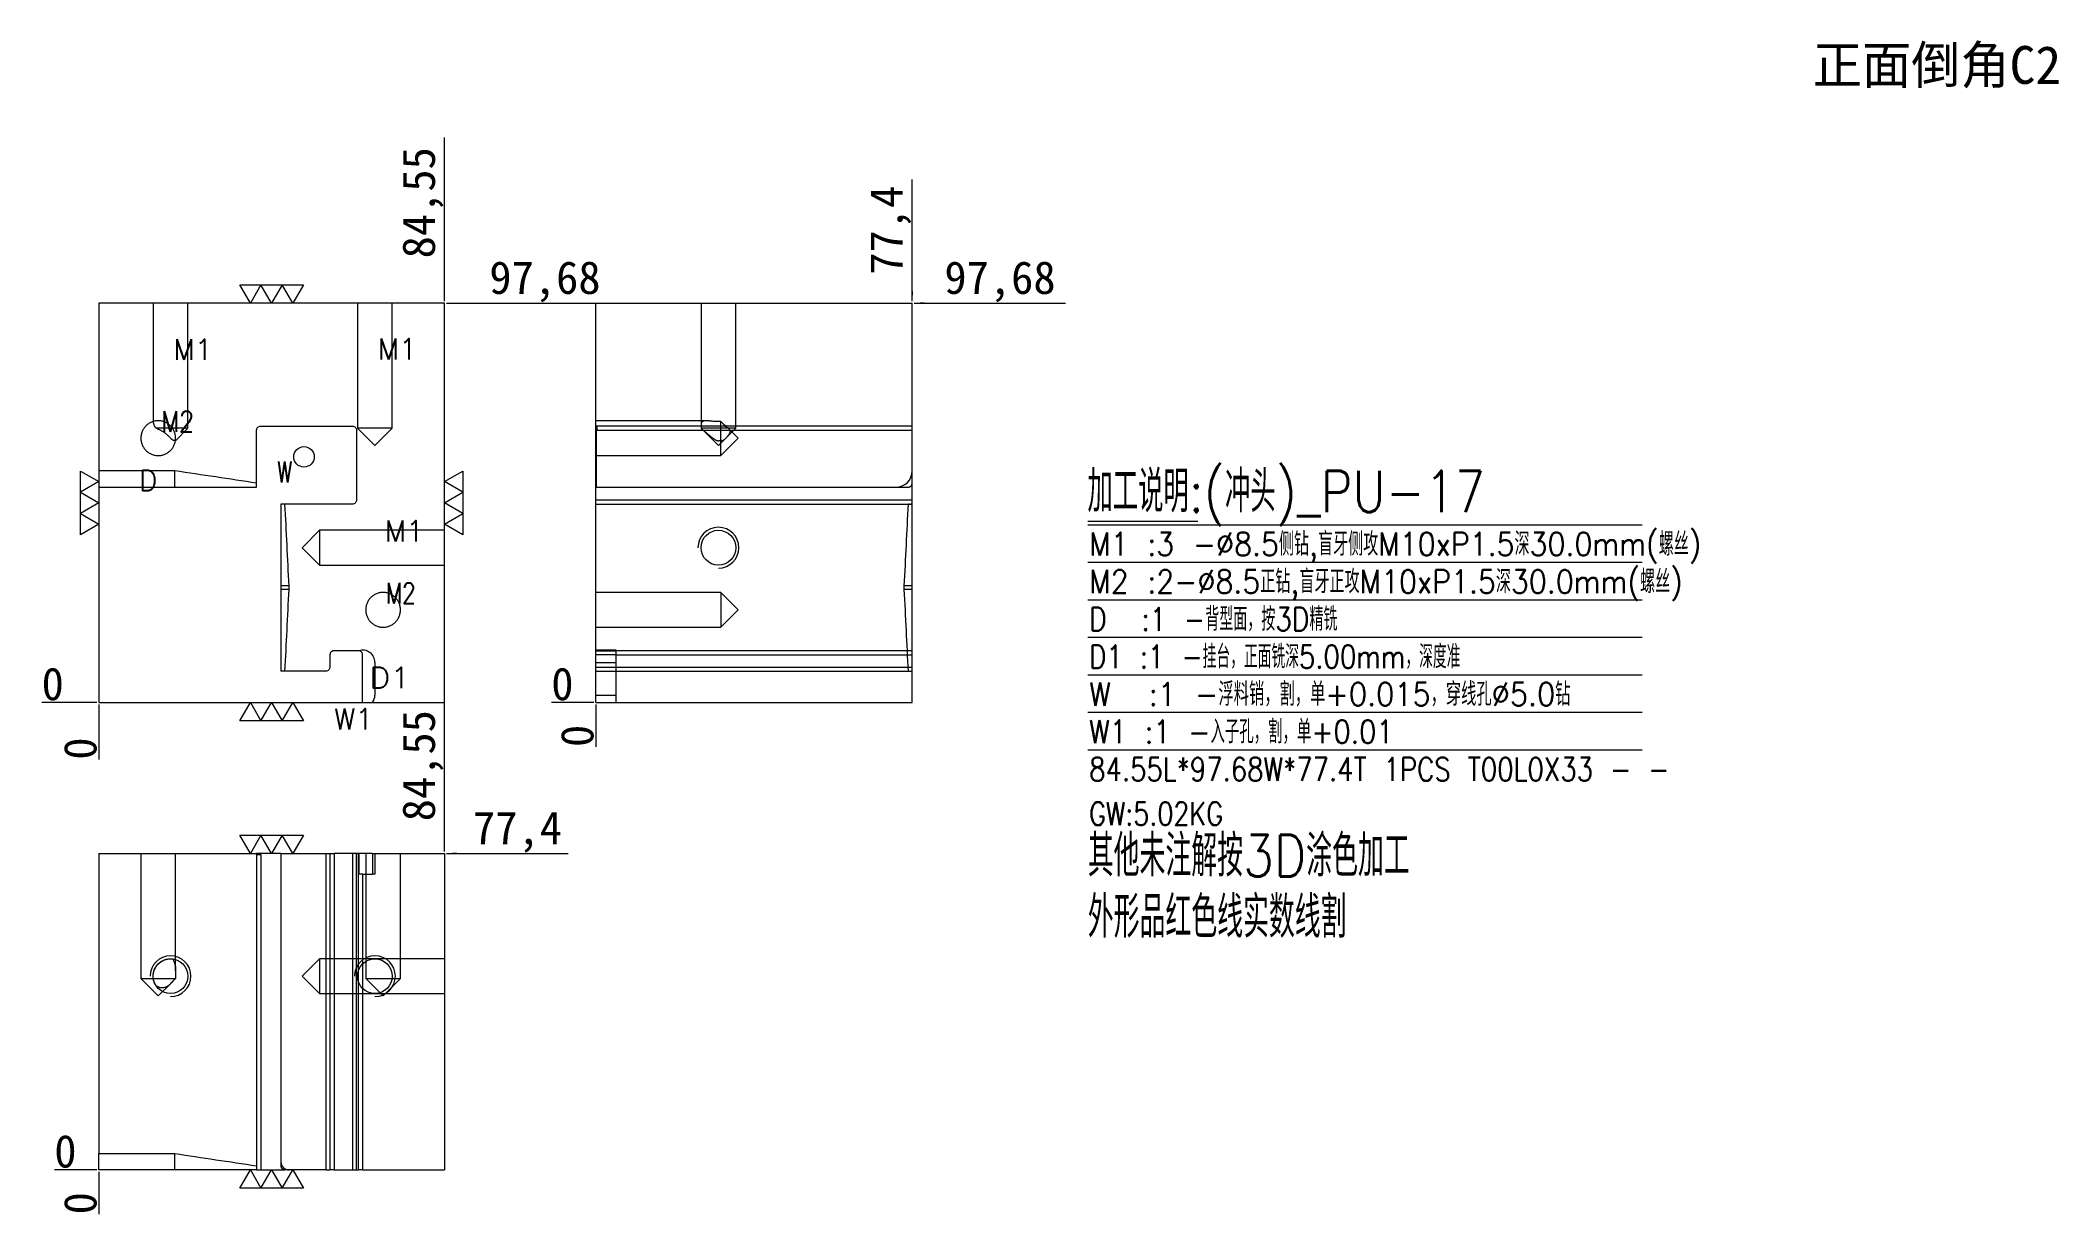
# Model space of a CAD drawing. Header units: millimetres. Extents: x 19924 to 20417, y 54657 to 54944.
import ezdxf
from ezdxf.enums import TextEntityAlignment as Align

# ---------------------------------------------------------------- set-up
doc = ezdxf.new("R2010")
doc.units = ezdxf.units.MM
doc.linetypes.add('DASHED', pattern=[0])
for name, color, linetype in [('dim', 4, 'Continuous'), ('PUNCH', 2, 'Continuous'), ('PUNCH_W', 1, 'Continuous')]:
    doc.layers.add(name, color=color, linetype=linetype)
doc.styles.add('_PUG_ERP', font='txt')
doc.styles.add('chinesef_fs', font='txt.shx', dxfattribs={"bigfont": 'gbcbig.shx'})
doc.dimstyles.new('_PUG_ERP', dxfattribs={"dimtxt": 8, "dimasz": 1.5, "dimexe": 0.5, "dimexo": 0.5, "dimgap": 0.5, "dimtad": 1, "dimtxsty": '_PUG_ERP', "dimblk": 'CLOSEDBLANK', "dimcen": 0, "dimclrd": 4, "dimclre": 4, "dimclrt": 3, "dimazin": 3, "dimtfac": 1, "dimtmove": 0, "dimatfit": 3, "dimldrblk": 'CLOSEDBLANK', "dimlwd": 9, "dimlwe": 9})

# ---------------------------------------------------------------- blocks, each defined once
blk = doc.blocks.new('*D733')
at = {"layer": 'Defpoints', "color": 0}
for p in [(20022.5, 54880.13), (20030.6, 54880.13), (19937.95, 54782.45)]:
    blk.add_point(p, dxfattribs=at)
at = {"layer": 'dim', "color": 4, "lineweight": 9}
for p, q in [((20023, 54880.13), (20025.5, 54880.13)), ((20025.5, 54880.13), (20027.6, 54880.13)), ((20027.6, 54880.13), (20063.1, 54880.13))]:
    blk.add_line(p, q, dxfattribs=at)
at = {"layer": 'dim', "color": 3, "lineweight": 13, "insert": (20047.1, 54885.39), "char_height": 8, "attachment_point": 5, "style": '_PUG_ERP'}
blk.add_mtext('97,68', dxfattribs=at)
blk = doc.blocks.new('_ClosedBlank')
blk = doc.blocks.new('*D734')
at = {"layer": 'Defpoints', "color": 0}
for p in [(19929.85, 54782.45), (19937.95, 54782.45), (19937.95, 54782.45)]:
    blk.add_point(p, dxfattribs=at)
at = {"layer": 'dim', "color": 4, "lineweight": 9}
blk.add_line((19937.45, 54782.45), (19924.01, 54782.45), dxfattribs=at)
at = {"layer": 'dim', "color": 3, "lineweight": 13, "insert": (19926.68, 54786.95), "char_height": 8, "attachment_point": 5, "style": '_PUG_ERP'}
blk.add_mtext('0', dxfattribs=at)
blk = doc.blocks.new('*D735')
at = {"layer": 'Defpoints', "color": 0}
for p in [(19937.95, 54782.45), (19937.95, 54782.45), (19937.95, 54774.35)]:
    blk.add_point(p, dxfattribs=at)
at = {"layer": 'dim', "color": 4, "lineweight": 9}
blk.add_line((19937.95, 54781.95), (19937.95, 54768.51), dxfattribs=at)
at = {"layer": 'dim', "color": 3, "lineweight": 13, "insert": (19933.45, 54771.18), "char_height": 8, "attachment_point": 5, "rotation": 90, "style": '_PUG_ERP'}
blk.add_mtext('0', dxfattribs=at)
blk = doc.blocks.new('*D736')
at = {"layer": 'Defpoints', "color": 0}
for p in [(20022.5, 54888.23), (20022.5, 54880.13), (19937.95, 54782.45)]:
    blk.add_point(p, dxfattribs=at)
at = {"layer": 'dim', "color": 4, "lineweight": 9}
blk.add_line((20022.5, 54880.63), (20022.5, 54920.73), dxfattribs=at)
at = {"layer": 'dim', "color": 3, "lineweight": 13, "insert": (20017.23, 54904.73), "char_height": 8, "attachment_point": 5, "rotation": 90, "style": '_PUG_ERP'}
blk.add_mtext('84,55', dxfattribs=at)
blk = doc.blocks.new('*D737')
at = {"layer": 'Defpoints', "color": 0}
for p in [(20022.5, 54745.48), (20027.5, 54745.48), (19937.95, 54668.08)]:
    blk.add_point(p, dxfattribs=at)
at = {"layer": 'dim', "color": 4, "lineweight": 9}
for p, q in [((20023, 54745.48), (20025.5, 54745.48)), ((20025.5, 54745.48), (20024.5, 54745.48)), ((20024.5, 54745.48), (20052.76, 54745.48))]:
    blk.add_line(p, q, dxfattribs=at)
at = {"layer": 'dim', "color": 3, "lineweight": 13, "insert": (20040.38, 54750.74), "char_height": 8, "attachment_point": 5, "style": '_PUG_ERP'}
blk.add_mtext('77,4', dxfattribs=at)
blk = doc.blocks.new('*D738')
at = {"layer": 'Defpoints', "color": 0}
for p in [(19932.95, 54668.08), (19937.95, 54668.08), (19937.95, 54668.08)]:
    blk.add_point(p, dxfattribs=at)
at = {"layer": 'dim', "color": 4, "lineweight": 9}
blk.add_line((19937.45, 54668.08), (19927.11, 54668.08), dxfattribs=at)
at = {"layer": 'dim', "color": 3, "lineweight": 13, "insert": (19929.78, 54672.58), "char_height": 8, "attachment_point": 5, "style": '_PUG_ERP'}
blk.add_mtext('0', dxfattribs=at)
blk = doc.blocks.new('*D739')
at = {"layer": 'Defpoints', "color": 0}
for p in [(19937.95, 54668.08), (19937.95, 54668.08), (19937.95, 54663.08)]:
    blk.add_point(p, dxfattribs=at)
at = {"layer": 'dim', "color": 4, "lineweight": 9}
blk.add_line((19937.95, 54667.58), (19937.95, 54657.24), dxfattribs=at)
at = {"layer": 'dim', "color": 3, "lineweight": 13, "insert": (19933.45, 54659.91), "char_height": 8, "attachment_point": 5, "rotation": 90, "style": '_PUG_ERP'}
blk.add_mtext('0', dxfattribs=at)
blk = doc.blocks.new('*D740')
at = {"layer": 'Defpoints', "color": 0}
for p in [(20022.5, 54750.48), (20022.5, 54745.48), (19937.95, 54668.08)]:
    blk.add_point(p, dxfattribs=at)
at = {"layer": 'dim', "color": 4, "lineweight": 9}
blk.add_line((20022.5, 54745.98), (20022.5, 54782.98), dxfattribs=at)
at = {"layer": 'dim', "color": 3, "lineweight": 13, "insert": (20017.23, 54766.98), "char_height": 8, "attachment_point": 5, "rotation": 90, "style": '_PUG_ERP'}
blk.add_mtext('84,55', dxfattribs=at)
blk = doc.blocks.new('*D741')
at = {"layer": 'Defpoints', "color": 0}
for p in [(20136.93, 54880.13), (20141.93, 54880.13), (20059.53, 54782.45)]:
    blk.add_point(p, dxfattribs=at)
at = {"layer": 'dim', "color": 4, "lineweight": 9}
for p, q in [((20137.43, 54880.13), (20139.93, 54880.13)), ((20139.93, 54880.13), (20138.93, 54880.13)), ((20138.93, 54880.13), (20174.43, 54880.13))]:
    blk.add_line(p, q, dxfattribs=at)
at = {"layer": 'dim', "color": 3, "lineweight": 13, "insert": (20158.43, 54885.39), "char_height": 8, "attachment_point": 5, "style": '_PUG_ERP'}
blk.add_mtext('97,68', dxfattribs=at)
blk = doc.blocks.new('*D742')
at = {"layer": 'Defpoints', "color": 0}
for p in [(20054.53, 54782.45), (20059.53, 54782.45), (20059.53, 54782.45)]:
    blk.add_point(p, dxfattribs=at)
at = {"layer": 'dim', "color": 4, "lineweight": 9}
blk.add_line((20059.03, 54782.45), (20048.7, 54782.45), dxfattribs=at)
at = {"layer": 'dim', "color": 3, "lineweight": 13, "insert": (20051.37, 54786.95), "char_height": 8, "attachment_point": 5, "style": '_PUG_ERP'}
blk.add_mtext('0', dxfattribs=at)
blk = doc.blocks.new('*D743')
at = {"layer": 'Defpoints', "color": 0}
for p in [(20059.53, 54782.45), (20059.53, 54782.45), (20059.53, 54777.45)]:
    blk.add_point(p, dxfattribs=at)
at = {"layer": 'dim', "color": 4, "lineweight": 9}
blk.add_line((20059.53, 54781.95), (20059.53, 54771.61), dxfattribs=at)
at = {"layer": 'dim', "color": 3, "lineweight": 13, "insert": (20055.03, 54774.28), "char_height": 8, "attachment_point": 5, "rotation": 90, "style": '_PUG_ERP'}
blk.add_mtext('0', dxfattribs=at)
blk = doc.blocks.new('*D744')
at = {"layer": 'Defpoints', "color": 0}
for p in [(20136.93, 54885.13), (20136.93, 54880.13), (20059.53, 54782.45)]:
    blk.add_point(p, dxfattribs=at)
at = {"layer": 'dim', "color": 4, "lineweight": 9}
for p, q in [((20136.93, 54882.13), (20136.93, 54910.39)), ((20136.93, 54880.63), (20136.93, 54883.13)), ((20136.93, 54883.13), (20136.93, 54882.13))]:
    blk.add_line(p, q, dxfattribs=at)
at = {"layer": 'dim', "color": 3, "lineweight": 13, "insert": (20131.67, 54898.01), "char_height": 8, "attachment_point": 5, "rotation": 90, "style": '_PUG_ERP'}
blk.add_mtext('77,4', dxfattribs=at)

msp = doc.modelspace()

# ---------------------------------------------------------------- linework, layer by layer
at = {"layer": 'dim', "color": 8, "linetype": 'Continuous', "lineweight": 18}
for p, q in [((20179.948, 54826.805), (20206.805, 54826.805)), ((20179.948, 54825.957), (20315.542, 54825.957)), ((20179.948, 54825.957), (20206.805, 54825.957)), ((20179.948, 54816.774), (20315.542, 54816.774)), ((20179.948, 54807.591), (20315.542, 54807.591)), ((20179.948, 54798.408), (20315.542, 54798.408)), ((20179.948, 54789.225), (20315.542, 54789.225)), ((20179.948, 54780.041), (20315.542, 54780.041)), ((20179.948, 54770.858), (20315.542, 54770.858))]:
    msp.add_line(p, q, dxfattribs=at)
at = {"layer": 'dim', "lineweight": 13}
for points in [[(19988.015, 54884.627), (19985.417, 54880.127), (19982.819, 54884.627), (19980.221, 54880.127), (19977.623, 54884.627), (19975.025, 54880.127), (19972.427, 54884.627), (19988.015, 54884.627)], [(19933.446, 54839.082), (19937.946, 54836.484), (19933.446, 54833.886), (19937.946, 54831.288), (19933.446, 54828.69), (19937.946, 54826.092), (19933.446, 54823.494), (19933.446, 54839.082)], [(20026.996, 54823.494), (20022.496, 54826.092), (20026.996, 54828.69), (20022.496, 54831.288), (20026.996, 54833.886), (20022.496, 54836.484), (20026.996, 54839.082), (20026.996, 54823.494)], [(19972.427, 54777.948), (19975.025, 54782.448), (19977.623, 54777.948), (19980.221, 54782.448), (19982.819, 54777.948), (19985.417, 54782.448), (19988.015, 54777.948), (19972.427, 54777.948)], [(19988.015, 54749.977), (19985.417, 54745.477), (19982.819, 54749.977), (19980.221, 54745.477), (19977.623, 54749.977), (19975.025, 54745.477), (19972.427, 54749.977), (19988.015, 54749.977)], [(19972.427, 54663.577), (19975.025, 54668.077), (19977.623, 54663.577), (19980.221, 54668.077), (19982.819, 54663.577), (19985.417, 54668.077), (19988.015, 54663.577), (19972.427, 54663.577)]]:
    msp.add_lwpolyline(points, close=True, dxfattribs=at)
at = {"layer": 'dim', "color": 252, "linetype": 'DASHED', "lineweight": 13, "ltscale": 0.2}
msp.add_lwpolyline([(19937.946, 54782.448), (20022.496, 54782.448), (20022.496, 54880.128), (19937.946, 54880.128)], close=True, dxfattribs=at)
at = {"layer": 'PUNCH', "color": 223, "linetype": 'Continuous', "lineweight": 18}
for p, q in [((20022.496, 54880.127), (19937.946, 54880.127)), ((19937.946, 54880.127), (19937.946, 54835.127)), ((20022.496, 54782.448), (20022.496, 54880.127)), ((20059.534, 54782.448), (20059.534, 54880.127)), ((20059.534, 54880.127), (20136.934, 54880.127)), ((20002.496, 54782.448), (20004.885, 54782.448)), ((20004.885, 54782.448), (20022.496, 54782.448)), ((20059.534, 54782.448), (20136.934, 54782.448)), ((19937.946, 54745.477), (19976.552, 54745.477)), ((19937.946, 54745.477), (19937.946, 54672.077)), ((19982.496, 54745.477), (19976.552, 54745.477)), ((19982.496, 54745.477), (19993.496, 54745.477)), ((19993.496, 54745.477), (19994.496, 54745.477)), ((19994.496, 54745.477), (19995.496, 54745.477)), ((20001.496, 54745.477), (19995.496, 54745.477)), ((20001.496, 54745.477), (20001.59, 54745.477)), ((20004.885, 54745.477), (20001.59, 54745.477)), ((20004.885, 54745.477), (20022.496, 54745.477)), ((20022.496, 54745.477), (20022.496, 54668.077)), ((19937.946, 54668.077), (19937.946, 54672.077))]:
    msp.add_line(p, q, dxfattribs=at)
at = {"layer": 'PUNCH', "color": 5, "linetype": 'DASHED', "lineweight": 13, "ltscale": 0.348604}
for p, q in [((19951.243, 54880.128), (19951.243, 54851.19)), ((19959.749, 54849.548), (19959.749, 54880.128)), ((20001.243, 54880.128), (20001.243, 54849.548)), ((20009.749, 54849.548), (20009.749, 54880.128)), ((20085.281, 54880.128), (20085.281, 54849.548)), ((20093.787, 54849.548), (20093.787, 54880.128)), ((19955.992, 54849.548), (19955.982, 54849.548)), ((19959.749, 54849.548), (19955.992, 54849.548)), ((19956.703, 54846.502), (19959.749, 54849.548)), ((20001.243, 54849.548), (20005.496, 54845.295)), ((20009.749, 54849.548), (20001.243, 54849.548)), ((20005.496, 54845.295), (20009.749, 54849.548)), ((20086.519, 54851.379), (20059.534, 54851.379)), ((20093.787, 54849.548), (20085.281, 54849.548)), ((20090.114, 54846.651), (20090.114, 54851.202)), ((20094.367, 54847.126), (20092.191, 54849.302)), ((20059.534, 54842.873), (20090.114, 54842.873)), ((20090.114, 54842.873), (20094.367, 54847.126)), ((20090.114, 54842.873), (20090.114, 54846.651)), ((19991.916, 54824.581), (19987.663, 54820.328)), ((20022.496, 54824.581), (19991.916, 54824.581)), ((19991.916, 54824.581), (19991.916, 54820.328)), ((19987.663, 54820.328), (19991.916, 54816.075)), ((19991.916, 54820.328), (19991.916, 54816.075)), ((19991.916, 54816.075), (20022.496, 54816.075)), ((20090.114, 54809.381), (20059.534, 54809.381)), ((20094.367, 54805.128), (20090.114, 54809.381)), ((20090.114, 54809.381), (20090.114, 54800.875)), ((20090.114, 54800.875), (20094.367, 54805.128)), ((20059.534, 54800.875), (20090.114, 54800.875)), ((19948.243, 54745.477), (19948.243, 54714.897)), ((19956.749, 54716.812), (19956.749, 54745.477)), ((20003.243, 54745.477), (20003.243, 54714.897)), ((20011.749, 54714.897), (20011.749, 54745.477)), ((19991.916, 54719.73), (19987.663, 54715.477)), ((20022.496, 54719.73), (19991.916, 54719.73)), ((19991.916, 54719.73), (19991.916, 54711.224)), ((19948.243, 54714.897), (19952.496, 54710.644)), ((19948.243, 54714.897), (19956.722, 54714.897)), ((19987.663, 54715.477), (19991.916, 54711.224)), ((20003.243, 54714.897), (20007.496, 54710.644)), ((20003.243, 54714.897), (20011.749, 54714.897)), ((20007.496, 54710.644), (20011.749, 54714.897)), ((19952.496, 54710.644), (19955.498, 54713.645)), ((19991.916, 54711.224), (20022.496, 54711.224))]:
    msp.add_line(p, q, dxfattribs=at)
at = {"layer": 'PUNCH', "color": 2, "linetype": 'Continuous', "lineweight": 18}
for p, q in [((20136.934, 54782.448), (20136.934, 54880.127)), ((20002.496, 54740.477), (20001.59, 54740.477)), ((20002.496, 54740.477), (20004.885, 54740.477)), ((19956.556, 54668.077), (19956.556, 54672.077)), ((19956.556, 54668.077), (19937.946, 54668.077)), ((19976.556, 54668.077), (19977.556, 54668.077)), ((19977.556, 54668.077), (19983.496, 54668.077)), ((19993.496, 54668.077), (19983.496, 54668.077)), ((19993.496, 54668.077), (19994.496, 54668.077)), ((19995.496, 54668.077), (19994.496, 54668.077)), ((19995.496, 54668.077), (20001.496, 54668.077)), ((20002.496, 54668.077), (20001.496, 54668.077)), ((20002.496, 54668.077), (20022.496, 54668.077))]:
    msp.add_line(p, q, dxfattribs=at)
at = {"layer": 'PUNCH', "color": 5, "linetype": 'Continuous', "lineweight": 18}
msp.add_line((19955.982, 54849.548), (19951.952, 54849.548), dxfattribs=at)
at = {"layer": 'PUNCH', "color": 155, "linetype": 'DASHED', "lineweight": 13, "ltscale": 0.348604}
for p, q in [((20059.534, 54849.099), (20136.934, 54849.099)), ((20059.694, 54835.127), (20059.694, 54850.099)), ((19956.556, 54839.127), (19937.946, 54839.127)), ((20136.934, 54831.987), (20059.534, 54831.987)), ((19984.496, 54810.127), (19984.496, 54810.987)), ((20134.934, 54810.987), (20134.934, 54810.127)), ((20064.534, 54794.127), (20059.534, 54794.127)), ((20064.534, 54794.127), (20136.934, 54794.127)), ((20059.534, 54792.263), (20064.534, 54792.263)), ((20059.534, 54791.127), (20136.934, 54791.127)), ((20059.534, 54784.263), (20064.534, 54784.263)), ((19999.996, 54745.477), (19999.996, 54668.077))]:
    msp.add_line(p, q, dxfattribs=at)
at = {"layer": 'PUNCH', "color": 2, "linetype": 'DASHED', "lineweight": 13, "ltscale": 0.348604}
for p, q in [((19956.556, 54835.127), (19956.556, 54839.127)), ((19984.496, 54810.987), (19982.496, 54810.987)), ((19984.496, 54810.127), (19982.496, 54810.127)), ((20136.934, 54810.987), (20134.934, 54810.987)), ((20136.934, 54810.127), (20134.934, 54810.127)), ((20064.534, 54792.263), (20064.534, 54795.263)), ((20064.534, 54784.263), (20064.534, 54792.263)), ((20064.534, 54782.448), (20064.534, 54784.263)), ((20005.496, 54740.477), (20004.885, 54740.477)), ((19983.496, 54668.077), (19983.496, 54668.077))]:
    msp.add_line(p, q, dxfattribs=at)
at = {"layer": 'PUNCH', "color": 31, "linetype": 'DASHED', "lineweight": 13, "ltscale": 0.348604}
for p, q in [((20064.534, 54795.263), (20059.534, 54795.263)), ((20005.496, 54745.477), (20005.496, 54740.477))]:
    msp.add_line(p, q, dxfattribs=at)
at = {"layer": 'PUNCH', "color": 31, "linetype": 'Continuous', "lineweight": 18}
for p, q in [((20005.496, 54792.263), (20005.496, 54784.263)), ((20001.59, 54745.477), (20001.59, 54740.477)), ((20004.885, 54745.477), (20004.885, 54740.477))]:
    msp.add_line(p, q, dxfattribs=at)
at = {"layer": 'PUNCH', "color": 155, "linetype": 'Continuous', "lineweight": 18}
for p, q in [((19977.556, 54745.217), (19977.556, 54668.077)), ((19993.496, 54745.477), (19993.496, 54668.077)), ((19995.496, 54745.477), (19995.496, 54668.077)), ((20001.496, 54668.077), (20001.496, 54745.477)), ((19937.946, 54672.077), (19956.556, 54672.077))]:
    msp.add_line(p, q, dxfattribs=at)
at = {"layer": 'PUNCH', "color": 42, "linetype": 'Continuous', "lineweight": 18}
for centre, radius in [((19988.146, 54842.548), 2.5), ((20089.534, 54820.328), 4.253)]:
    msp.add_circle(centre, radius, dxfattribs=at)
at = {"layer": 'PUNCH', "color": 30, "linetype": 'DASHED', "lineweight": 13, "ltscale": 0.348604}
for centre in [(19955.496, 54715.477), (20005.496, 54715.477)]:
    msp.add_circle(centre, 4.253, dxfattribs=at)
at = {"layer": 'PUNCH', "color": 2, "linetype": 'DASHED', "lineweight": 13, "ltscale": 0.348604}
for centre, radius, start, end in [((20132.934, 54839.127), 4, 270, 0), ((19984.496, 54670.077), 2, 180, 270)]:
    msp.add_arc(centre, radius, start, end, dxfattribs=at)
at = {"layer": 'PUNCH', "color": 42, "linetype": 'Continuous', "lineweight": 13}
msp.add_arc((20089.534, 54820.328), 5, 270, 180, dxfattribs=at)
at = {"layer": 'PUNCH', "color": 31, "linetype": 'Continuous', "lineweight": 18}
for centre, start, end in [((20002.496, 54792.263), 0, 107.57327), ((20002.496, 54784.263), 322.78449, 0)]:
    msp.add_arc(centre, 3, start, end, dxfattribs=at)
at = {"layer": 'PUNCH', "color": 30, "linetype": 'DASHED', "lineweight": 13, "ltscale": 0.348604}
for centre in [(19955.496, 54715.477), (20005.496, 54715.477)]:
    msp.add_arc(centre, 5, 270, 180, dxfattribs=at)
at = {"layer": 'PUNCH', "color": 5, "linetype": 'Continuous', "lineweight": 18}
for points, knots in [([(19956.749, 54847.126), (19956.749, 54846.986), (19956.736, 54846.708), (19956.675, 54846.295), (19956.573, 54845.89), (19956.431, 54845.496), (19956.253, 54845.117), (19956.039, 54844.759), (19955.79, 54844.424), (19955.508, 54844.114), (19955.198, 54843.833), (19954.863, 54843.584), (19954.505, 54843.369), (19954.126, 54843.191), (19953.732, 54843.049), (19953.327, 54842.947), (19952.914, 54842.886), (19952.496, 54842.867), (19952.078, 54842.886), (19951.665, 54842.947), (19951.26, 54843.049), (19950.866, 54843.191), (19950.487, 54843.369), (19950.129, 54843.583), (19949.794, 54843.832), (19949.484, 54844.114), (19949.202, 54844.424), (19948.953, 54844.759), (19948.739, 54845.117), (19948.561, 54845.496), (19948.419, 54845.89), (19948.317, 54846.295), (19948.256, 54846.708), (19948.236, 54847.126), (19948.256, 54847.544), (19948.317, 54847.957), (19948.419, 54848.362), (19948.561, 54848.756), (19948.739, 54849.135), (19948.953, 54849.493), (19949.202, 54849.828), (19949.484, 54850.138), (19949.794, 54850.42), (19950.129, 54850.669), (19950.487, 54850.883), (19950.866, 54851.062), (19951.26, 54851.203), (19951.665, 54851.305), (19952.078, 54851.366), (19952.496, 54851.386), (19952.914, 54851.366), (19953.327, 54851.305), (19953.732, 54851.203), (19954.126, 54851.062), (19954.505, 54850.883), (19954.863, 54850.669), (19955.198, 54850.42), (19955.508, 54850.138), (19955.79, 54849.829), (19956.039, 54849.493), (19956.253, 54849.135), (19956.431, 54848.756), (19956.573, 54848.362), (19956.675, 54847.958), (19956.736, 54847.545), (19956.749, 54847.266), (19956.749, 54847.126)], [0, 0, 0, 0, 0.0156975, 0.0312449, 0.0467948, 0.0624998, 0.0781937, 0.0937398, 0.109291, 0.1249998, 0.1406937, 0.1562398, 0.171791, 0.1874998, 0.2031937, 0.2187398, 0.234291, 0.2499998, 0.2656937, 0.2812398, 0.296791, 0.3124998, 0.3281937, 0.3437398, 0.359291, 0.3749998, 0.3906937, 0.4062398, 0.421791, 0.4374998, 0.4531937, 0.4687398, 0.484291, 0.4999998, 0.5156937, 0.5312398, 0.546791, 0.5624998, 0.5781937, 0.5937398, 0.609291, 0.6249998, 0.6406937, 0.6562398, 0.671791, 0.6874998, 0.7031937, 0.7187398, 0.734291, 0.7499998, 0.7656937, 0.7812398, 0.796791, 0.8124998, 0.8281937, 0.8437398, 0.859291, 0.8749998, 0.8906937, 0.9062398, 0.921791, 0.9374998, 0.9531975, 0.9687449, 0.9842948, 1, 1, 1, 1]), ([(19951.952, 54849.548), (19951.905, 54849.61), (19951.86, 54849.673), (19951.776, 54849.8), (19951.737, 54849.865), (19951.626, 54850.061), (19951.562, 54850.196), (19951.48, 54850.404), (19951.455, 54850.474), (19951.42, 54850.58), (19951.409, 54850.616), (19951.388, 54850.688), (19951.378, 54850.724), (19951.332, 54850.906), (19951.303, 54851.053), (19951.283, 54851.202)], [0, 0, 0, 0, 0.125, 0.125, 0.25, 0.25, 0.5, 0.5, 0.625, 0.625, 0.6875, 0.6875, 0.75, 0.75, 1, 1, 1, 1]), ([(19956.722, 54846.651), (19956.675, 54846.628), (19956.627, 54846.607), (19956.554, 54846.585), (19956.517, 54846.576), (19956.48, 54846.569), (19956.456, 54846.566), (19956.443, 54846.565), (19956.381, 54846.56), (19956.333, 54846.563), (19956.238, 54846.58), (19956.191, 54846.594), (19956.123, 54846.623), (19956.1, 54846.634), (19956.056, 54846.657), (19956.034, 54846.67), (19955.969, 54846.71), (19955.927, 54846.74), (19955.845, 54846.803), (19955.805, 54846.837), (19955.725, 54846.907), (19955.685, 54846.944), (19955.606, 54847.019), (19955.567, 54847.057), (19955.488, 54847.136), (19955.448, 54847.176), (19955.329, 54847.296), (19955.249, 54847.378), (19955.086, 54847.543), (19955.002, 54847.626), (19954.831, 54847.792), (19954.742, 54847.874), (19954.558, 54848.039), (19954.463, 54848.121), (19954.313, 54848.243), (19954.262, 54848.284), (19954.183, 54848.344), (19954.157, 54848.364), (19954.103, 54848.404), (19954.076, 54848.424), (19953.939, 54848.523), (19953.827, 54848.598), (19953.596, 54848.744), (19953.478, 54848.814), (19953.326, 54848.898), (19953.295, 54848.915), (19953.234, 54848.947), (19953.143, 54848.995), (19953.052, 54849.041), (19952.871, 54849.13), (19952.751, 54849.186), (19952.603, 54849.254), (19952.573, 54849.267), (19952.515, 54849.294), (19952.485, 54849.307), (19952.398, 54849.346), (19952.34, 54849.372), (19952.17, 54849.448), (19952.06, 54849.498), (19951.952, 54849.548)], [0, 0, 0, 0, 0.03125, 0.03125, 0.046875, 0.0546875, 0.0546875, 0.0625, 0.0625, 0.09375, 0.09375, 0.125, 0.125, 0.140625, 0.140625, 0.15625, 0.15625, 0.1875, 0.1875, 0.21875, 0.21875, 0.25, 0.25, 0.28125, 0.28125, 0.3125, 0.3125, 0.375, 0.375, 0.4375, 0.4375, 0.5, 0.5, 0.5625, 0.5625, 0.59375, 0.59375, 0.609375, 0.609375, 0.625, 0.625, 0.6875, 0.6875, 0.75, 0.75, 0.765625, 0.765625, 0.78125, 0.8125, 0.8125, 0.875, 0.875, 0.890625, 0.890625, 0.90625, 0.90625, 0.9375, 0.9375, 1, 1, 1, 1]), ([(20011.749, 54805.128), (20011.749, 54804.988), (20011.736, 54804.71), (20011.675, 54804.297), (20011.573, 54803.892), (20011.431, 54803.498), (20011.253, 54803.119), (20011.039, 54802.761), (20010.79, 54802.426), (20010.508, 54802.116), (20010.198, 54801.835), (20009.863, 54801.586), (20009.505, 54801.371), (20009.126, 54801.193), (20008.732, 54801.051), (20008.327, 54800.949), (20007.914, 54800.888), (20007.496, 54800.869), (20007.078, 54800.888), (20006.665, 54800.949), (20006.26, 54801.051), (20005.866, 54801.193), (20005.487, 54801.371), (20005.129, 54801.585), (20004.794, 54801.834), (20004.484, 54802.116), (20004.202, 54802.426), (20003.953, 54802.761), (20003.739, 54803.119), (20003.561, 54803.498), (20003.419, 54803.892), (20003.317, 54804.297), (20003.256, 54804.71), (20003.236, 54805.128), (20003.256, 54805.546), (20003.317, 54805.959), (20003.419, 54806.364), (20003.561, 54806.758), (20003.739, 54807.137), (20003.953, 54807.495), (20004.202, 54807.83), (20004.484, 54808.14), (20004.794, 54808.422), (20005.129, 54808.671), (20005.487, 54808.885), (20005.866, 54809.064), (20006.26, 54809.205), (20006.665, 54809.307), (20007.078, 54809.368), (20007.496, 54809.388), (20007.914, 54809.368), (20008.327, 54809.307), (20008.732, 54809.205), (20009.126, 54809.064), (20009.505, 54808.885), (20009.863, 54808.671), (20010.198, 54808.422), (20010.508, 54808.14), (20010.79, 54807.83), (20011.039, 54807.495), (20011.253, 54807.137), (20011.431, 54806.758), (20011.573, 54806.364), (20011.675, 54805.96), (20011.736, 54805.547), (20011.749, 54805.268), (20011.749, 54805.128)], [0, 0, 0, 0, 0.0156975, 0.0312449, 0.0467948, 0.0624998, 0.0781937, 0.0937398, 0.109291, 0.1249998, 0.1406937, 0.1562398, 0.171791, 0.1874998, 0.2031937, 0.2187398, 0.234291, 0.2499998, 0.2656937, 0.2812398, 0.296791, 0.3124998, 0.3281937, 0.3437398, 0.359291, 0.3749998, 0.3906937, 0.4062398, 0.421791, 0.4374998, 0.4531937, 0.4687398, 0.484291, 0.4999998, 0.5156937, 0.5312398, 0.546791, 0.5624998, 0.5781937, 0.5937398, 0.609291, 0.6249998, 0.6406937, 0.6562398, 0.671791, 0.6874998, 0.7031937, 0.7187398, 0.734291, 0.7499998, 0.7656937, 0.7812398, 0.796791, 0.8124998, 0.8281937, 0.8437398, 0.859291, 0.8749998, 0.8906937, 0.9062398, 0.921791, 0.9374998, 0.9531975, 0.9687449, 0.9842948, 1, 1, 1, 1])]:
    msp.add_open_spline(points, degree=3, knots=knots, dxfattribs=at)
at = {"layer": 'PUNCH', "color": 5, "linetype": 'DASHED', "lineweight": 13, "ltscale": 0.348604}
for points, knots in [([(19951.283, 54851.202), (19951.259, 54851.195), (19951.246, 54851.191), (19951.243, 54851.19), (19951.243, 54851.19), (19951.243, 54851.19)], [0, 0, 0, 0, 0.8990391, 0.8990391, 1, 1, 1, 1]), ([(20090.114, 54851.202), (20089.94, 54851.195), (20089.766, 54851.191), (20089.42, 54851.19), (20089.247, 54851.192), (20088.987, 54851.201), (20088.901, 54851.204), (20088.772, 54851.211), (20088.729, 54851.213), (20088.643, 54851.218), (20088.6, 54851.221), (20088.388, 54851.235), (20088.222, 54851.248), (20087.898, 54851.277), (20087.74, 54851.292), (20087.547, 54851.311), (20087.508, 54851.314), (20087.432, 54851.322), (20087.394, 54851.325), (20087.281, 54851.336), (20087.208, 54851.342), (20086.993, 54851.36), (20086.857, 54851.369), (20086.597, 54851.38), (20086.473, 54851.381), (20086.328, 54851.374), (20086.299, 54851.373), (20086.243, 54851.368), (20086.16, 54851.361), (20086.083, 54851.349), (20085.936, 54851.319), (20085.847, 54851.292), (20085.748, 54851.245), (20085.729, 54851.235), (20085.691, 54851.214), (20085.673, 54851.202), (20085.621, 54851.167), (20085.59, 54851.141), (20085.502, 54851.055), (20085.454, 54850.988), (20085.405, 54850.891), (20085.391, 54850.861), (20085.379, 54850.83), (20085.371, 54850.808), (20085.367, 54850.797), (20085.348, 54850.742), (20085.336, 54850.696), (20085.304, 54850.55), (20085.292, 54850.444), (20085.282, 54850.272), (20085.281, 54850.212), (20085.281, 54850.089), (20085.282, 54850.025), (20085.289, 54849.829), (20085.298, 54849.692), (20085.31, 54849.548)], [0, 0, 0, 0, 0.0625, 0.0625, 0.125, 0.125, 0.15625, 0.15625, 0.171875, 0.171875, 0.1875, 0.1875, 0.25, 0.25, 0.3125, 0.3125, 0.328125, 0.328125, 0.34375, 0.34375, 0.375, 0.375, 0.4375, 0.4375, 0.5, 0.5, 0.515625, 0.515625, 0.53125, 0.5625, 0.5625, 0.625, 0.625, 0.640625, 0.640625, 0.65625, 0.65625, 0.6875, 0.6875, 0.75, 0.75, 0.765625, 0.7734375, 0.7734375, 0.78125, 0.78125, 0.8125, 0.8125, 0.875, 0.875, 0.90625, 0.90625, 0.9375, 0.9375, 1, 1, 1, 1]), ([(20085.31, 54849.548), (20085.475, 54849.396), (20085.647, 54849.241), (20085.911, 54849.008), (20086, 54848.929), (20086.136, 54848.811), (20086.181, 54848.772), (20086.272, 54848.693), (20086.318, 54848.653), (20086.549, 54848.455), (20086.735, 54848.297), (20087.11, 54847.983), (20087.3, 54847.827), (20087.588, 54847.595), (20087.684, 54847.518), (20087.879, 54847.366), (20087.977, 54847.291), (20088.175, 54847.142), (20088.276, 54847.069), (20088.429, 54846.963), (20088.481, 54846.928), (20088.585, 54846.859), (20088.638, 54846.826), (20088.718, 54846.778), (20088.746, 54846.762), (20088.8, 54846.731), (20088.828, 54846.716), (20088.911, 54846.672), (20088.967, 54846.644), (20089.082, 54846.595), (20089.14, 54846.572), (20089.215, 54846.55), (20089.23, 54846.545), (20089.261, 54846.537), (20089.276, 54846.533), (20089.322, 54846.523), (20089.353, 54846.517), (20089.446, 54846.504), (20089.509, 54846.5), (20089.587, 54846.503), (20089.603, 54846.504), (20089.634, 54846.507), (20089.65, 54846.508), (20089.697, 54846.514), (20089.728, 54846.519), (20089.82, 54846.539), (20089.88, 54846.557), (20089.969, 54846.589), (20089.999, 54846.601), (20090.057, 54846.625), (20090.085, 54846.638), (20090.114, 54846.651)], [0, 0, 0, 0, 0.125, 0.125, 0.1875, 0.1875, 0.21875, 0.21875, 0.25, 0.25, 0.375, 0.375, 0.5, 0.5, 0.5625, 0.5625, 0.625, 0.625, 0.6875, 0.6875, 0.71875, 0.71875, 0.75, 0.75, 0.765625, 0.765625, 0.78125, 0.78125, 0.8125, 0.8125, 0.84375, 0.84375, 0.8515625, 0.8515625, 0.859375, 0.859375, 0.875, 0.875, 0.90625, 0.90625, 0.9140625, 0.9140625, 0.921875, 0.921875, 0.9375, 0.9375, 0.96875, 0.96875, 0.984375, 0.984375, 1, 1, 1, 1]), ([(20091.885, 54849.548), (20091.814, 54849.61), (20091.742, 54849.673), (20091.598, 54849.8), (20091.525, 54849.865), (20091.306, 54850.061), (20091.158, 54850.196), (20090.935, 54850.404), (20090.861, 54850.474), (20090.749, 54850.58), (20090.711, 54850.616), (20090.636, 54850.688), (20090.599, 54850.724), (20090.412, 54850.906), (20090.262, 54851.053), (20090.114, 54851.202)], [0, 0, 0, 0, 0.125, 0.125, 0.25, 0.25, 0.5, 0.5, 0.625, 0.625, 0.6875, 0.6875, 0.75, 0.75, 1, 1, 1, 1]), ([(20090.114, 54846.651), (20090.158, 54846.628), (20090.203, 54846.607), (20090.273, 54846.585), (20090.308, 54846.576), (20090.344, 54846.569), (20090.368, 54846.566), (20090.38, 54846.565), (20090.44, 54846.56), (20090.489, 54846.563), (20090.585, 54846.58), (20090.633, 54846.594), (20090.705, 54846.623), (20090.729, 54846.634), (20090.776, 54846.657), (20090.8, 54846.67), (20090.869, 54846.71), (20090.914, 54846.74), (20091.002, 54846.803), (20091.045, 54846.837), (20091.131, 54846.907), (20091.172, 54846.944), (20091.255, 54847.019), (20091.295, 54847.057), (20091.375, 54847.136), (20091.414, 54847.176), (20091.53, 54847.296), (20091.604, 54847.378), (20091.745, 54847.543), (20091.813, 54847.626), (20091.941, 54847.792), (20092.002, 54847.874), (20092.114, 54848.039), (20092.166, 54848.121), (20092.235, 54848.243), (20092.256, 54848.284), (20092.286, 54848.344), (20092.296, 54848.364), (20092.314, 54848.404), (20092.322, 54848.424), (20092.363, 54848.523), (20092.386, 54848.598), (20092.415, 54848.744), (20092.419, 54848.814), (20092.41, 54848.898), (20092.408, 54848.915), (20092.402, 54848.947), (20092.391, 54848.995), (20092.374, 54849.041), (20092.332, 54849.13), (20092.295, 54849.186), (20092.237, 54849.254), (20092.224, 54849.267), (20092.199, 54849.294), (20092.186, 54849.307), (20092.145, 54849.346), (20092.116, 54849.372), (20092.024, 54849.448), (20091.957, 54849.498), (20091.885, 54849.548)], [0, 0, 0, 0, 0.03125, 0.03125, 0.046875, 0.0546875, 0.0546875, 0.0625, 0.0625, 0.09375, 0.09375, 0.125, 0.125, 0.140625, 0.140625, 0.15625, 0.15625, 0.1875, 0.1875, 0.21875, 0.21875, 0.25, 0.25, 0.28125, 0.28125, 0.3125, 0.3125, 0.375, 0.375, 0.4375, 0.4375, 0.5, 0.5, 0.5625, 0.5625, 0.59375, 0.59375, 0.609375, 0.609375, 0.625, 0.625, 0.6875, 0.6875, 0.75, 0.75, 0.765625, 0.765625, 0.78125, 0.8125, 0.8125, 0.875, 0.875, 0.890625, 0.890625, 0.90625, 0.90625, 0.9375, 0.9375, 1, 1, 1, 1]), ([(19951.283, 54714.897), (19951.259, 54715.071), (19951.246, 54715.244), (19951.241, 54715.591), (19951.249, 54715.764), (19951.277, 54716.023), (19951.289, 54716.109), (19951.311, 54716.238), (19951.32, 54716.282), (19951.337, 54716.367), (19951.346, 54716.41), (19951.396, 54716.622), (19951.446, 54716.788), (19951.566, 54717.112), (19951.636, 54717.27), (19951.735, 54717.464), (19951.756, 54717.502), (19951.798, 54717.578), (19951.82, 54717.616), (19951.887, 54717.729), (19951.934, 54717.802), (19952.081, 54718.017), (19952.186, 54718.154), (19952.415, 54718.413), (19952.537, 54718.537), (19952.701, 54718.683), (19952.734, 54718.711), (19952.802, 54718.768), (19952.903, 54718.85), (19953.008, 54718.927), (19953.221, 54719.074), (19953.368, 54719.163), (19953.557, 54719.262), (19953.595, 54719.282), (19953.672, 54719.319), (19953.711, 54719.337), (19953.826, 54719.389), (19953.903, 54719.421), (19954.133, 54719.509), (19954.285, 54719.557), (19954.474, 54719.605), (19954.531, 54719.619), (19954.587, 54719.632), (19954.625, 54719.64), (19954.644, 54719.643), (19954.737, 54719.662), (19954.81, 54719.675), (19955.025, 54719.706), (19955.162, 54719.719), (19955.359, 54719.728), (19955.424, 54719.73), (19955.549, 54719.73), (19955.609, 54719.729), (19955.784, 54719.722), (19955.892, 54719.712), (19955.992, 54719.701)], [0, 0, 0, 0, 0.0625, 0.0625, 0.125, 0.125, 0.15625, 0.15625, 0.171875, 0.171875, 0.1875, 0.1875, 0.25, 0.25, 0.3125, 0.3125, 0.328125, 0.328125, 0.34375, 0.34375, 0.375, 0.375, 0.4375, 0.4375, 0.5, 0.5, 0.515625, 0.515625, 0.53125, 0.5625, 0.5625, 0.625, 0.625, 0.640625, 0.640625, 0.65625, 0.65625, 0.6875, 0.6875, 0.75, 0.75, 0.765625, 0.7734375, 0.7734375, 0.78125, 0.78125, 0.8125, 0.8125, 0.875, 0.875, 0.90625, 0.90625, 0.9375, 0.9375, 1, 1, 1, 1]), ([(19955.992, 54719.701), (19956.098, 54719.535), (19956.19, 54719.364), (19956.311, 54719.1), (19956.349, 54719.01), (19956.401, 54718.875), (19956.418, 54718.829), (19956.45, 54718.738), (19956.466, 54718.692), (19956.54, 54718.462), (19956.588, 54718.276), (19956.665, 54717.9), (19956.694, 54717.71), (19956.724, 54717.423), (19956.732, 54717.326), (19956.743, 54717.132), (19956.746, 54717.034), (19956.75, 54716.835), (19956.749, 54716.735), (19956.746, 54716.581), (19956.745, 54716.53), (19956.741, 54716.425), (19956.739, 54716.373), (19956.735, 54716.292), (19956.733, 54716.265), (19956.731, 54716.21), (19956.729, 54716.183), (19956.725, 54716.1), (19956.722, 54716.043), (19956.716, 54715.929), (19956.713, 54715.87), (19956.71, 54715.795), (19956.709, 54715.78), (19956.708, 54715.75), (19956.707, 54715.734), (19956.706, 54715.688), (19956.705, 54715.657), (19956.703, 54715.564), (19956.703, 54715.502), (19956.703, 54715.423), (19956.703, 54715.408), (19956.704, 54715.376), (19956.704, 54715.36), (19956.705, 54715.313), (19956.706, 54715.282), (19956.708, 54715.19), (19956.711, 54715.13), (19956.715, 54715.041), (19956.716, 54715.012), (19956.719, 54714.954), (19956.721, 54714.925), (19956.722, 54714.897)], [0, 0, 0, 0, 0.125, 0.125, 0.1875, 0.1875, 0.21875, 0.21875, 0.25, 0.25, 0.375, 0.375, 0.5, 0.5, 0.5625, 0.5625, 0.625, 0.625, 0.6875, 0.6875, 0.71875, 0.71875, 0.75, 0.75, 0.765625, 0.765625, 0.78125, 0.78125, 0.8125, 0.8125, 0.84375, 0.84375, 0.8515625, 0.8515625, 0.859375, 0.859375, 0.875, 0.875, 0.90625, 0.90625, 0.9140625, 0.9140625, 0.921875, 0.921875, 0.9375, 0.9375, 0.96875, 0.96875, 0.984375, 0.984375, 1, 1, 1, 1]), ([(19951.952, 54713.126), (19951.905, 54713.197), (19951.86, 54713.268), (19951.776, 54713.413), (19951.737, 54713.485), (19951.626, 54713.705), (19951.562, 54713.852), (19951.48, 54714.075), (19951.455, 54714.149), (19951.42, 54714.262), (19951.409, 54714.299), (19951.388, 54714.374), (19951.378, 54714.412), (19951.332, 54714.599), (19951.303, 54714.748), (19951.283, 54714.897)], [0, 0, 0, 0, 0.125, 0.125, 0.25, 0.25, 0.5, 0.5, 0.625, 0.625, 0.6875, 0.6875, 0.75, 0.75, 1, 1, 1, 1]), ([(19956.722, 54714.897), (19956.675, 54714.852), (19956.627, 54714.807), (19956.554, 54714.738), (19956.517, 54714.703), (19956.48, 54714.667), (19956.456, 54714.643), (19956.443, 54714.631), (19956.381, 54714.57), (19956.333, 54714.522), (19956.238, 54714.425), (19956.191, 54714.377), (19956.123, 54714.305), (19956.1, 54714.281), (19956.056, 54714.234), (19956.034, 54714.211), (19955.969, 54714.142), (19955.927, 54714.097), (19955.845, 54714.008), (19955.805, 54713.965), (19955.725, 54713.88), (19955.685, 54713.838), (19955.606, 54713.756), (19955.567, 54713.715), (19955.488, 54713.635), (19955.448, 54713.596), (19955.329, 54713.481), (19955.249, 54713.407), (19955.086, 54713.265), (19955.002, 54713.197), (19954.831, 54713.069), (19954.742, 54713.009), (19954.558, 54712.896), (19954.463, 54712.845), (19954.313, 54712.776), (19954.262, 54712.754), (19954.183, 54712.724), (19954.157, 54712.715), (19954.103, 54712.697), (19954.076, 54712.688), (19953.939, 54712.648), (19953.827, 54712.624), (19953.596, 54712.596), (19953.478, 54712.591), (19953.326, 54712.6), (19953.295, 54712.602), (19953.234, 54712.608), (19953.143, 54712.62), (19953.052, 54712.637), (19952.871, 54712.678), (19952.751, 54712.716), (19952.603, 54712.774), (19952.573, 54712.786), (19952.515, 54712.811), (19952.485, 54712.824), (19952.398, 54712.865), (19952.34, 54712.894), (19952.17, 54712.986), (19952.06, 54713.053), (19951.952, 54713.126)], [0, 0, 0, 0, 0.03125, 0.03125, 0.046875, 0.0546875, 0.0546875, 0.0625, 0.0625, 0.09375, 0.09375, 0.125, 0.125, 0.140625, 0.140625, 0.15625, 0.15625, 0.1875, 0.1875, 0.21875, 0.21875, 0.25, 0.25, 0.28125, 0.28125, 0.3125, 0.3125, 0.375, 0.375, 0.4375, 0.4375, 0.5, 0.5, 0.5625, 0.5625, 0.59375, 0.59375, 0.609375, 0.609375, 0.625, 0.625, 0.6875, 0.6875, 0.75, 0.75, 0.765625, 0.765625, 0.78125, 0.8125, 0.8125, 0.875, 0.875, 0.890625, 0.890625, 0.90625, 0.90625, 0.9375, 0.9375, 1, 1, 1, 1])]:
    msp.add_open_spline(points, degree=3, knots=knots, dxfattribs=at)
at = {"layer": 'PUNCH', "color": 155, "linetype": 'DASHED', "lineweight": 13, "ltscale": 0.348604}
for points in [[(19976.556, 54836.127), (19969.889, 54837.127), (19963.223, 54838.127), (19956.556, 54839.127)], [(19984.496, 54810.987), (19984.163, 54817.654), (19983.829, 54824.32), (19983.496, 54830.987)], [(20135.934, 54830.987), (20135.6, 54824.32), (20135.267, 54817.654), (20134.934, 54810.987)], [(19983.496, 54790.127), (19983.829, 54796.794), (19984.163, 54803.46), (19984.496, 54810.127)], [(20134.934, 54810.127), (20135.267, 54803.46), (20135.6, 54796.794), (20135.934, 54790.127)]]:
    msp.add_open_spline(points, degree=3, dxfattribs=at)
at = {"layer": 'PUNCH', "color": 155, "linetype": 'Continuous', "lineweight": 18}
msp.add_open_spline([(19956.556, 54672.077), (19963.223, 54671.077), (19969.889, 54670.077), (19976.556, 54669.077)], degree=3, dxfattribs=at)
at = {"layer": 'PUNCH', "color": 2, "linetype": 'Continuous', "lineweight": 18}
msp.add_open_spline([(19976.556, 54668.077), (19969.889, 54668.077), (19963.223, 54668.077), (19956.556, 54668.077)], degree=3, dxfattribs=at)
at = {"layer": 'PUNCH_W', "color": 1, "linetype": 'DASHED', "lineweight": 13, "ltscale": 0.348604}
for p, q in [((20136.934, 54850.099), (20059.534, 54850.099)), ((20059.794, 54850.099), (20059.794, 54849.099)), ((20085.281, 54849.548), (20089.534, 54845.295)), ((20089.534, 54845.295), (20093.787, 54849.548)), ((20059.694, 54835.127), (20059.534, 54835.127)), ((20059.694, 54835.127), (20135.934, 54835.127)), ((20059.534, 54830.987), (20136.934, 54830.987)), ((20136.934, 54795.127), (20059.534, 54795.127)), ((20059.534, 54795.123), (20064.534, 54795.123)), ((20059.534, 54790.127), (20136.934, 54790.127)), ((20000.996, 54668.077), (20000.996, 54745.477))]:
    msp.add_line(p, q, dxfattribs=at)
at = {"layer": 'PUNCH_W', "color": 6, "linetype": 'Continuous', "lineweight": 18}
for p, q in [((19937.946, 54835.127), (19976.552, 54835.127)), ((19982.496, 54830.987), (19982.496, 54790.127))]:
    msp.add_line(p, q, dxfattribs=at)
at = {"layer": 'PUNCH_W', "color": 1, "linetype": 'Continuous', "lineweight": 18}
for p, q in [((19976.556, 54745.317), (19976.556, 54669.077)), ((19976.556, 54745.217), (19977.556, 54745.217)), ((19982.496, 54745.477), (19982.496, 54669.077)), ((19994.496, 54745.477), (19994.496, 54668.077)), ((20002.496, 54740.477), (20002.496, 54668.077))]:
    msp.add_line(p, q, dxfattribs=at)
at = {"layer": 'PUNCH_W', "color": 1, "lineweight": 13}
for points in [[(19976.556, 54835.127), (19976.556, 54849.099, -0.4142136), (19977.556, 54850.099), (19999.996, 54850.099, -0.4142136), (20000.996, 54849.099), (20000.996, 54831.987, -0.4142136), (19999.996, 54830.987), (19982.496, 54830.987)], [(20002.496, 54782.448), (20002.496, 54794.127, 0.4142136), (20001.496, 54795.127), (19995.496, 54795.127, 0.4142136), (19994.496, 54794.127), (19994.496, 54791.127, -0.4142136), (19993.496, 54790.127), (19982.496, 54790.127)]]:
    msp.add_lwpolyline(points, format="xyb", dxfattribs=at)
at = {"layer": 'PUNCH_W', "color": 1, "linetype": 'Continuous', "lineweight": 18}
msp.add_arc((19973.456, 54745.317), 3.1, 0, 2.95852, dxfattribs=at)
at = {"layer": 'PUNCH_W', "color": 1, "linetype": 'DASHED', "lineweight": 13, "ltscale": 0.348604}
for points, weights in [([(20135.934, 54835.127), (20136.934, 54835.127), (20136.934, 54836.127)], [1, 0.707106781187, 1]), ([(20136.153, 54790.127), (20136.176, 54790.127), (20136.198, 54790.127)], [0.925268035832, 0.919074360561, 0.913415605503]), ([(20136.729, 54790.127), (20136.743, 54790.127), (20136.756, 54790.127)], [0.857378751409, 0.858716049663, 0.860520850645])]:
    msp.add_rational_spline(points, weights, degree=2, dxfattribs=at)
for points in [[(20136.153, 54830.987), (20136.044, 54830.987)], [(20136.408, 54830.987), (20136.392, 54830.987)], [(20136.512, 54830.987), (20136.48, 54830.987)], [(20136.738, 54830.987), (20136.715, 54830.987)], [(20136.86, 54830.987), (20136.847, 54830.987)], [(20136.895, 54830.987), (20136.884, 54830.987)]]:
    msp.add_open_spline(points, degree=1, dxfattribs=at)
at = {"layer": 'PUNCH_W', "color": 1, "linetype": 'Continuous', "lineweight": 18}
for points, weights in [([(19976.556, 54669.077), (19976.556, 54668.077), (19976.556, 54668.077)], [1, 0.707256364686, 0.999700985789]), ([(19982.496, 54669.077), (19982.496, 54668.077), (19983.496, 54668.077)], [1, 0.707106781187, 1])]:
    msp.add_rational_spline(points, weights, degree=2, dxfattribs=at)

# ---------------------------------------------------------------- texts
at = {"layer": 'dim'}
msp.add_text('正面倒角C2', height=9.2593, dxfattribs=at).set_placement((20387.65, 54938.592), align=Align.MIDDLE)
at = {"layer": 'dim', "color": 4, "lineweight": 13, "style": 'chinesef_fs'}
for s, height, width, p in [('M1', 5.1, 0.9957, (19956.173, 54866.286)), ('M1', 5.1, 0.9957, (20006.173, 54866.417)), ('M2', 5.1, 0.8408, (19953.173, 54848.64)), ('D', 5.1, 0.9609, (19947.828, 54834.228)), ('W', 5.1, 0.6727, (19981.653, 54836.293)), ('加工说明:(冲头)_PU-17', 10.15, 0.8479, (20179.821, 54829.016)), ('M1', 5.1, 0.9957, (20007.883, 54821.842)), ('M1 :3 -%%c8.5侧钻,盲牙侧攻M10xP1.5深30.0mm(螺丝)', 5.67, 0.9027, (20180.248, 54818.384)), ('M2 :2-%%c8.5正钻,盲牙正攻M10xP1.5深30.0mm(螺丝)', 5.67, 0.9027, (20180.248, 54809.2)), ('M2', 5.1, 0.7599, (20008.173, 54806.642)), ('D  :1 -背型面，按3D精铣', 5.67, 0.8387, (20180.248, 54800.017)), ('D1 :1 -挂台，正面铣深5.00mm，深度准', 5.67, 0.8243, (20180.248, 54790.834)), ('D1', 5.1, 1.1106, (20004.121, 54785.956)), ('W1', 5.1, 0.9957, (19995.474, 54775.867)), ('84.55L*97.68W*77.4T 1PCS T00L0X33 - - ', 5.67, 0.8239, (20180.248, 54763.285)), ('GW:5.02KG ', 5.67, 0.8074, (20180.248, 54752.405))]:
    msp.add_text(s, height=height, dxfattribs=dict(at, width=width)).set_placement(p)
at = {"layer": 'dim', "color": 1, "lineweight": 13, "style": 'chinesef_fs'}
for s, width, p in [('W  :1 -浮料销，割，单+0.015，穿线孔%%c5.0钻', 0.9142, (20180.248, 54781.651)), ('W1 :1 -入子孔，割，单+0.01', 0.8625, (20180.248, 54772.468))]:
    msp.add_text(s, height=5.67, dxfattribs=dict(at, width=width)).set_placement(p)
at = {"layer": 'dim', "color": 21, "lineweight": 13, "style": 'chinesef_fs', "width": 0.8663}
msp.add_text('其他未注解按3D涂色加工', height=10.15, dxfattribs=at).set_placement((20179.904, 54739.879))
at = {"layer": 'dim', "color": 6, "lineweight": 13, "style": 'chinesef_fs', "width": 0.8663}
msp.add_text('外形品红色线实数线割', height=10.15, dxfattribs=at).set_placement((20179.904, 54724.879))

# ---------------------------------------------------------------- dimensions: what is measured, and where the dimension line sits
at = {"layer": 'dim', "lineweight": 13}
for feature_location, offset, dtype, origin, picture, middle in [((20022.496, 54880.128), (0, 8.1), 1, (19937.946, 54782.448), '*D736', (20017.234, 54904.728)), ((20136.934, 54880.128), (0, 5), 1, (20059.534, 54782.448), '*D744', (20131.672, 54898.009)), ((20022.496, 54880.128), (8.1, 0), 0, (19937.946, 54782.448), '*D733', (20047.096, 54885.39)), ((20136.934, 54880.128), (5, 0), 0, (20059.534, 54782.448), '*D741', (20158.434, 54885.39)), ((19937.946024741, 54782.448165216), (-8.1, 0), 0, (19937.946024741, 54782.448165216), '*D734', (19926.679358074, 54786.948165216)), ((20059.533692741, 54782.448165216), (-5, 0), 0, (20059.533692741, 54782.448165216), '*D742', (20051.367026074, 54786.948165216)), ((19937.946024741, 54782.448165216), (0, -8.1), 1, (19937.946024741, 54782.448165216), '*D735', (19933.446024741, 54771.18149855)), ((20022.496, 54745.477), (0, 5), 1, (19937.946, 54668.077), '*D740', (20017.234, 54766.977)), ((20059.533692741, 54782.448165216), (0, -5), 1, (20059.533692741, 54782.448165216), '*D743', (20055.033692741, 54774.28149855)), ((20022.496, 54745.477), (5, 0), 0, (19937.946, 54668.077), '*D737', (20040.377, 54750.739)), ((19937.946024741, 54668.076657206), (-5, 0), 0, (19937.946024741, 54668.076657206), '*D738', (19929.779358074, 54672.576657206)), ((19937.946024741, 54668.076657206), (0, -5), 1, (19937.946024741, 54668.076657206), '*D739', (19933.446024741, 54659.90999054))]:
    dim = msp.add_ordinate_dim(feature_location=feature_location, offset=offset, dtype=dtype, origin=origin, dimstyle='_PUG_ERP', dxfattribs=at)
    dim.commit()
    dim.dimension.update_dxf_attribs({"geometry": picture, "text_midpoint": middle})

doc.saveas('drawing.dxf')
